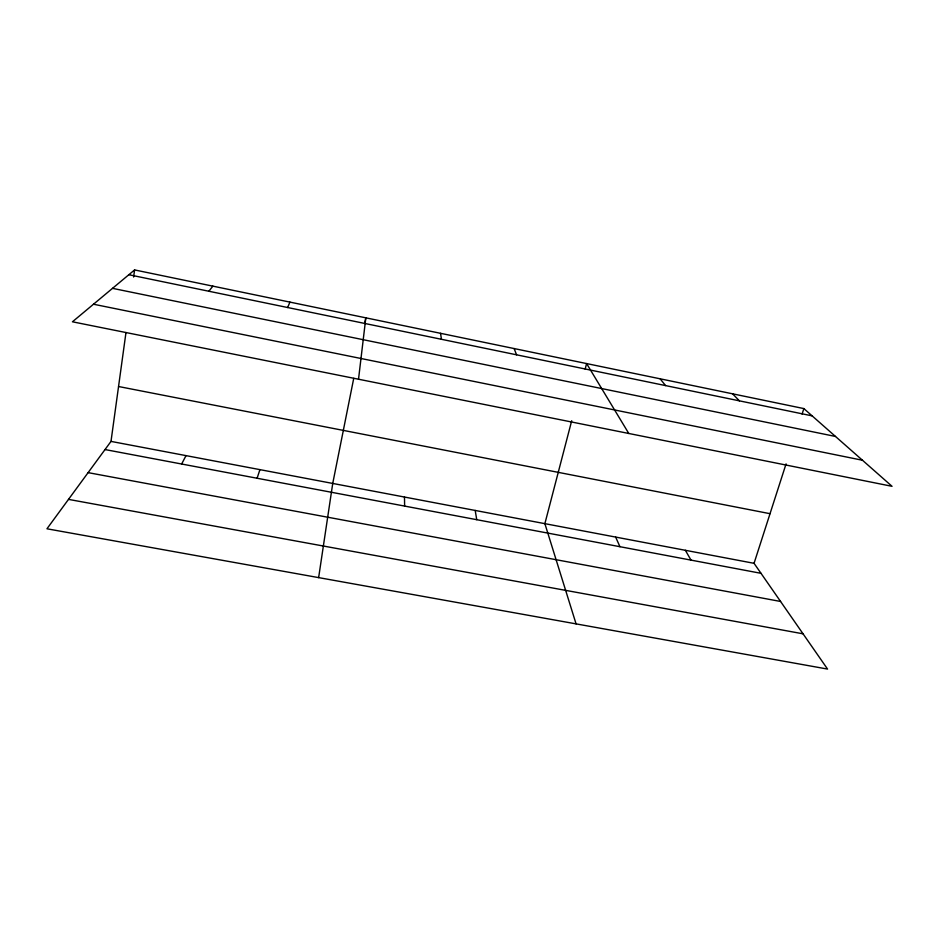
<?xml version="1.0" encoding="UTF-8"?>
<svg xmlns="http://www.w3.org/2000/svg" width="939" height="939" viewBox="0 0 939 939"><rect width="100%" height="100%" fill="white"/><g stroke="black" fill="none" stroke-linecap="round" stroke-linejoin="round"><path stroke-width="1.41" d="M358.522 379.227L365.823 317.828L364.696 323.462M111.002 441.4L754.052 563.318L827.552 669.073L46.95 528.786L111.002 441.4L125.979 332.512M133.608 277.04L134.594 269.927L803.866 408.582L892.05 486.32L72.444 321.795L134.594 269.927M318.638 577.614L332.735 483.444L353.733 378.335M571.698 420.731L544.878 523.657L576.077 623.883M585.15 369.144L586.593 363.569L628.79 433.478M754.052 563.318L786.072 463.866M802.082 414.111L803.866 408.582M257.098 478.244L259.927 469.641M287.627 307.523L289.94 302.112M181.638 464.019L186.016 455.626M208.869 291.254L212.871 286.137M68.512 499.384L803.056 633.813M88.113 472.634L780.567 601.465M105.027 449.558L761.001 573.318M118.549 386.516L770.027 513.692M93.501 304.224L862.471 460.251M112.527 288.343L835.487 436.459M128.843 274.716L812.141 415.871M732.549 393.805L739.427 400.847M660.14 378.804L665.563 385.589M685.353 550.289L690.998 560.102M615.632 537.073L619.951 546.698M514.126 348.557L516.567 354.813M475.193 510.44L476.754 519.69M440.544 333.31L441.447 339.296M404.486 497.036L404.627 506.086"/></g></svg>
